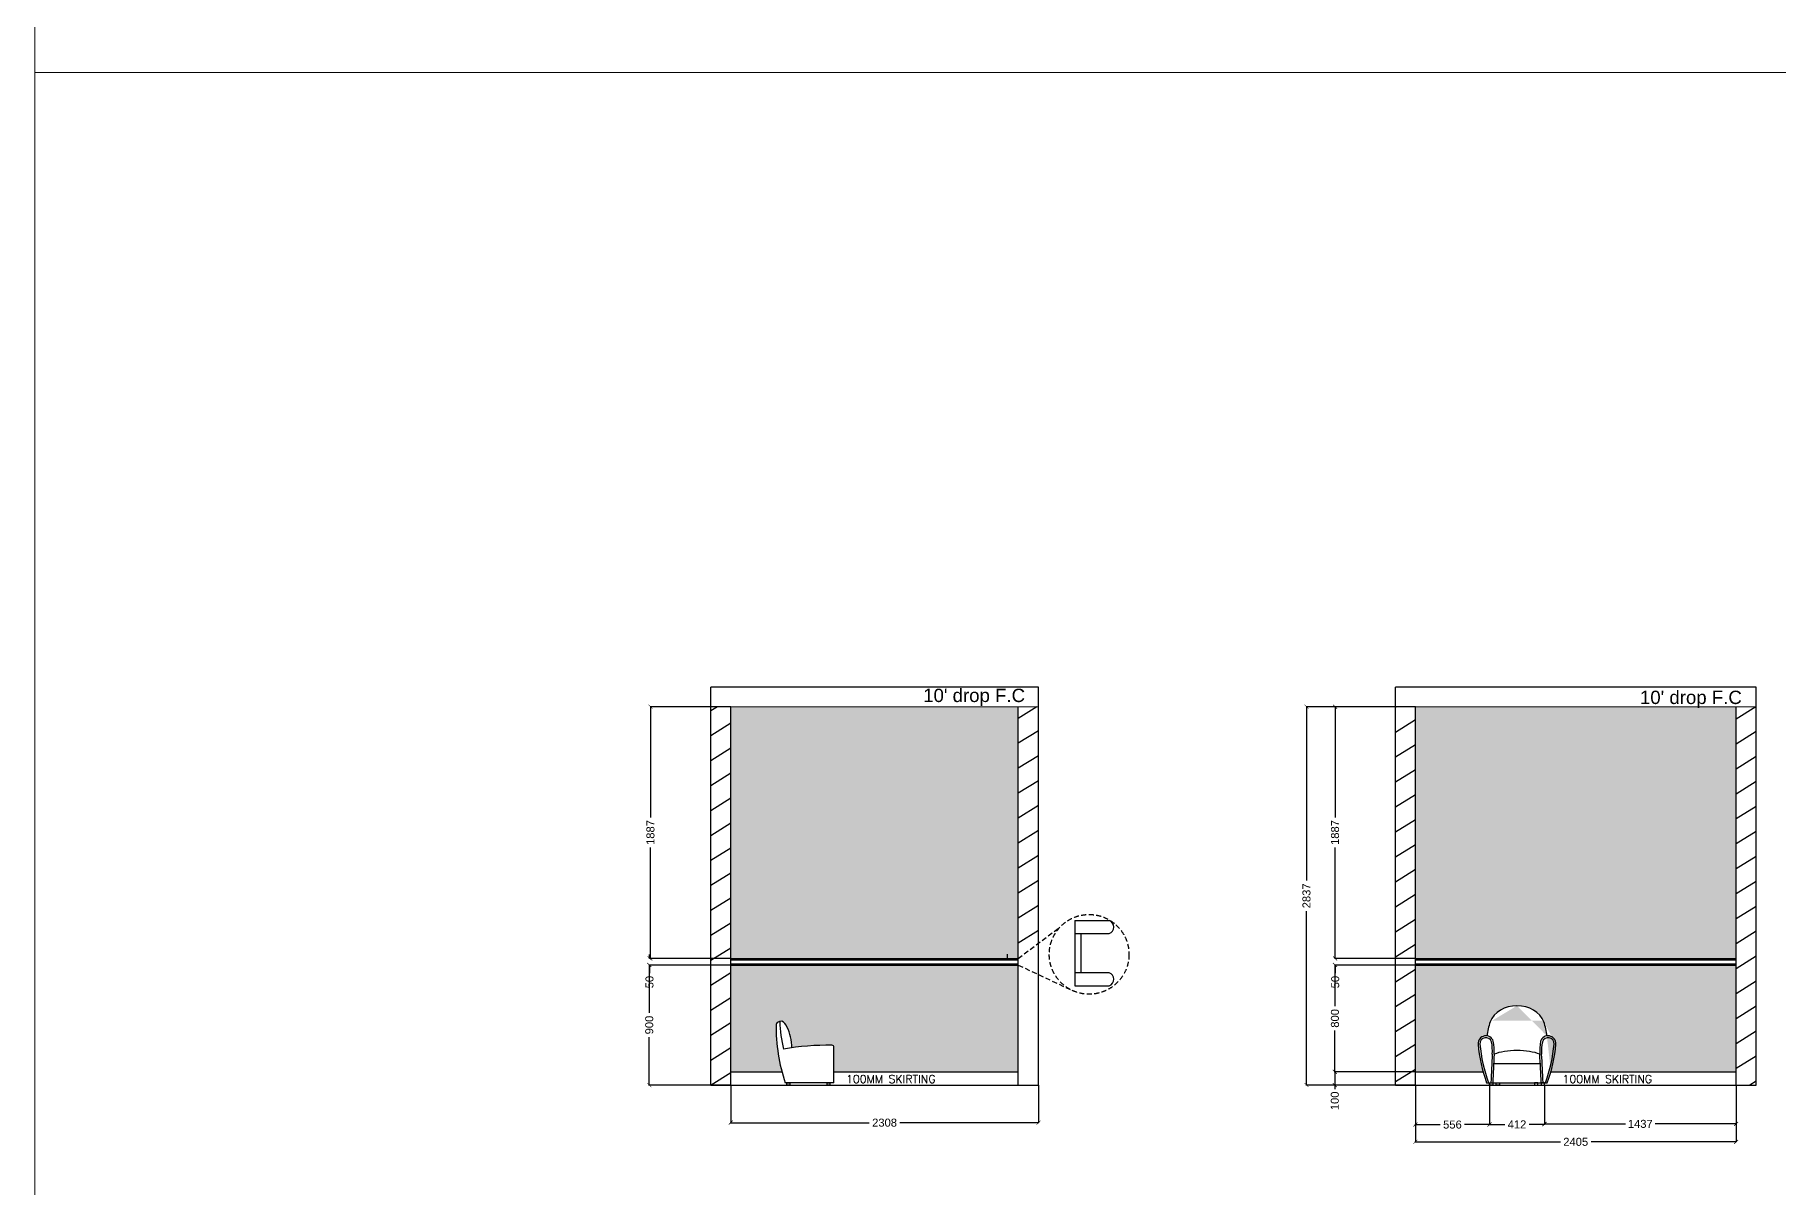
# Model space of a CAD drawing. Header units: millimetres. Extents: x 1464389 to 1998638, y -29162 to 256806.
# Drawn here: x 1520964 to 1534039, y 174826 to 183466 of the extents above; entities that cross this region are included whole.
import ezdxf

# ---------------------------------------------------------------- set-up
doc = ezdxf.new("R2010")
doc.units = ezdxf.units.MM
doc.header["$LTSCALE"] = 15
doc.header["$PDMODE"] = 35
doc.linetypes.add('DASHED2', pattern=[0.375, 0.25, -0.125])
doc.layers.get('0').update_dxf_attribs({"lineweight": 5})
for name, color, linetype, lineweight in [('dimension', 1, 'Continuous', 25), ('false ceiling', 124, 'Continuous', 9), ('Hatch', 252, 'Continuous', 15), ('LS_DR_TEXT', 7, 'Continuous', 13)]:
    doc.layers.add(name, color=color, linetype=linetype, lineweight=lineweight)
for name, color, linetype in [('Layer 1', 7, 'Continuous'), ('TB_246', 7, 'Continuous'), ('Text', 250, 'Continuous')]:
    doc.layers.add(name, color=color, linetype=linetype)
doc.styles.add('ARIAL', font='arial.ttf')
doc.styles.add('ROMANS', font='romans.shx')
doc.dimstyles.new('SC-25', dxfattribs={"dimtxt": 60, "dimasz": 30, "dimexe": 0, "dimexo": 0, "dimgap": 25, "dimtad": 0, "dimdec": 0, "dimzin": 0, "dimdsep": 46, "dimtxsty": 'ARIAL', "dimblk": 'ARCHTICK', "dimcen": 0.09, "dimdle": 3, "dimclrd": 251, "dimclre": 251, "dimclrt": 1, "dimadec": 0, "dimazin": 0, "dimtfac": 1, "dimtdec": 0, "dimtofl": 0, "dimtmove": 0, "dimatfit": 2, "dimfxl": 100, "dimtolj": 1, "dimtzin": 0, "dimarcsym": 0})

# ---------------------------------------------------------------- blocks, each defined once
blk = doc.blocks.new('dfghj')
at = {"layer": 'TB_246', "color": 7, "linetype": 'ByBlock'}
for p, q in [((638812.2905473101, -266027.1398120301), (638812.2905473101, -265760.9397195695)), ((638812.2905473101, -266027.1398120301), (638446.8444826964, -266027.1398120301)), ((638459.1144943475, -266027.1398120301), (638480.3618327361, -266027.1398120301)), ((638459.1144943475, -266042.7822642864), (638459.1144943475, -266027.1398120301)), ((638480.3618327361, -266042.7822642864), (638459.1144943475, -266042.7822642864)), ((638480.3618327361, -266027.1398120301), (638480.3618327361, -266042.7822642864)), ((638761.298862541, -266027.1398120301), (638782.5462009297, -266027.1398120301)), ((638761.298862541, -266042.7822642864), (638761.298862541, -266027.1398120301)), ((638782.5462009297, -266042.7822642864), (638761.298862541, -266042.7822642864)), ((638782.5462009297, -266027.1398120301), (638782.5462009297, -266042.7822642864))]:
    blk.add_line(p, q, dxfattribs=at)
for centre, radius, start, end in [((639738.8659624839, -265599.8596945415), 1360.840844123074, 179.5026635665866, 198.2993950623165), ((638394.078789359, -265588.186435886), 16.00300781374339, 119.9804449597, 179.5026635665866), ((638421.9626424406, -265636.5207756704), 71.80370373299608, 90.53935577592401, 119.9804449597), ((639222.2004240674, -265563.2342576758), 815.1745466660819, 180.2145409259283, 194.9592321030401), ((638387.471589385, -265634.9550541051), 77.95120710654884, 22.17766217561788, 64.29111874136575), ((638125.2008945919, -265769.3962483559), 372.4408849010363, 0.9362815758261179, 26.10254665243868), ((638758.2532781787, -267545.6142175659), 1801.263781130023, 88.78505589722555, 100.3494995992779), ((638796.102572091, -265760.9397195695), 16.18797521909688, 0, 88.78505589722555)]:
    blk.add_arc(centre, radius, start, end, dxfattribs=at)
blk = doc.blocks.new('_ArchTick')
at = {"color": 0, "linetype": 'ByBlock', "const_width": 0.15}
blk.add_lwpolyline([(-0.5, -0.5), (0.5, 0.5)], dxfattribs=at)
blk = doc.blocks.new('*D2239')
at = {"layer": 'Defpoints', "color": 0, "ltscale": 0.25, "transparency": 16777216}
for p in [(1531317.753360282, 178428.4334609316), (1530715.465840019, 176541.4334609316), (1531317.753360282, 176541.4334609316)]:
    blk.add_point(p, dxfattribs=at)
at = {"layer": 'dimension', "color": 251, "lineweight": -2, "ltscale": 0.25, "transparency": 16777216}
for p, q in [((1530715.465840019, 178431.4334609316), (1530715.465840019, 177596.7001730735)), ((1531317.753360282, 178428.4334609316), (1530715.465840019, 178428.4334609316)), ((1530715.465840019, 176538.4334609316), (1530715.465840019, 177373.1667487897)), ((1531317.753360282, 176541.4334609316), (1530715.465840019, 176541.4334609316))]:
    blk.add_line(p, q, dxfattribs=at)
at = {"layer": 'dimension', "color": 251, "lineweight": -2, "ltscale": 0.25, "transparency": 16777216, "xscale": 30, "yscale": 30, "zscale": 30}
for p, rotation in [((1530715.465840019, 178428.4334609316), 90), ((1530715.465840019, 176541.4334609316), 270)]:
    blk.add_blockref('_ArchTick', p, dxfattribs=dict(at, rotation=rotation))
at = {"layer": 'dimension', "color": 1, "ltscale": 0.25, "transparency": 16777216, "insert": (1530715.465840018, 177484.9334609311), "char_height": 60, "attachment_point": 5, "rotation": 90, "style": 'ARIAL'}
blk.add_mtext('\\A1;1887', dxfattribs=at)
blk = doc.blocks.new('*D2240')
at = {"layer": 'Defpoints', "color": 0, "ltscale": 0.25, "transparency": 16777216}
for p in [(1531317.753360282, 176541.4334609316), (1530716.893913514, 176491.4334609316), (1531317.753360282, 176491.4334609316)]:
    blk.add_point(p, dxfattribs=at)
at = {"layer": 'dimension', "color": 251, "lineweight": -2, "ltscale": 0.25, "transparency": 16777216}
for p, q in [((1530716.893913514, 176541.4334609316), (1530716.893913514, 176571.4334609316)), ((1531317.753360282, 176541.4334609316), (1530716.893913514, 176541.4334609316)), ((1531317.753360282, 176491.4334609316), (1530716.893913514, 176491.4334609316)), ((1530716.893913514, 176491.4334609316), (1530716.893913514, 176431.4334609316))]:
    blk.add_line(p, q, dxfattribs=at)
at = {"layer": 'dimension', "color": 251, "lineweight": -2, "ltscale": 0.25, "transparency": 16777216, "xscale": 30, "yscale": 30, "zscale": 30}
for p, rotation in [((1530716.893913514, 176541.4334609316), 270), ((1530716.893913514, 176491.4334609316), 90)]:
    blk.add_blockref('_ArchTick', p, dxfattribs=dict(at, rotation=rotation))
at = {"layer": 'dimension', "color": 1, "ltscale": 0.25, "transparency": 16777216, "insert": (1530716.893913514, 176363.5617010403), "char_height": 60, "attachment_point": 5, "rotation": 90, "style": 'ARIAL'}
blk.add_mtext('\\A1;50', dxfattribs=at)
blk = doc.blocks.new('*D2241')
at = {"layer": 'Defpoints', "color": 0, "ltscale": 0.25, "transparency": 16777216}
for p in [(1531317.753360282, 176491.4334609316), (1530714.812886059, 175691.4334609316), (1531317.753360282, 175691.4334609316)]:
    blk.add_point(p, dxfattribs=at)
at = {"layer": 'dimension', "color": 251, "lineweight": -2, "ltscale": 0.25, "transparency": 16777216}
for p, q in [((1530714.812886059, 176494.4334609316), (1530714.812886059, 176182.6544704814)), ((1531317.753360282, 176491.4334609316), (1530714.812886059, 176491.4334609316)), ((1530714.812886059, 175688.4334609316), (1530714.812886059, 176000.2124513818)), ((1531317.753360282, 175691.4334609316), (1530714.812886059, 175691.4334609316))]:
    blk.add_line(p, q, dxfattribs=at)
at = {"layer": 'dimension', "color": 251, "lineweight": -2, "ltscale": 0.25, "transparency": 16777216, "xscale": 30, "yscale": 30, "zscale": 30}
for p, rotation in [((1530714.812886059, 176491.4334609316), 90), ((1530714.812886059, 175691.4334609316), 270)]:
    blk.add_blockref('_ArchTick', p, dxfattribs=dict(at, rotation=rotation))
at = {"layer": 'dimension', "color": 1, "ltscale": 0.25, "transparency": 16777216, "insert": (1530714.812886058, 176091.4334609311), "char_height": 60, "attachment_point": 5, "rotation": 90, "style": 'ARIAL'}
blk.add_mtext('\\A1;800', dxfattribs=at)
blk = doc.blocks.new('*D2242')
at = {"layer": 'Defpoints', "color": 0, "ltscale": 0.25, "transparency": 16777216}
for p in [(1530713.763947122, 175591.4334609316), (1531317.753360282, 175691.4334609316), (1531317.753360282, 175591.4334609316)]:
    blk.add_point(p, dxfattribs=at)
at = {"layer": 'dimension', "color": 251, "lineweight": -2, "ltscale": 0.25, "transparency": 16777216}
for p, q in [((1530713.763947122, 175694.4334609316), (1530713.763947122, 175591.4334609316)), ((1531317.753360282, 175691.4334609316), (1530713.763947122, 175691.4334609316)), ((1531317.753360282, 175591.4334609316), (1530713.763947122, 175591.4334609316)), ((1530713.763947122, 175591.4334609316), (1530713.763947122, 175561.4334609316))]:
    blk.add_line(p, q, dxfattribs=at)
at = {"layer": 'dimension', "color": 251, "lineweight": -2, "ltscale": 0.25, "transparency": 16777216, "xscale": 30, "yscale": 30, "zscale": 30}
for p, rotation in [((1530713.763947122, 175691.4334609316), 90), ((1530713.763947122, 175591.4334609316), 270)]:
    blk.add_blockref('_ArchTick', p, dxfattribs=dict(at, rotation=rotation))
at = {"layer": 'dimension', "color": 1, "ltscale": 0.25, "transparency": 16777216, "insert": (1530713.763947121, 175473.0773899898), "char_height": 60, "attachment_point": 5, "rotation": 90, "style": 'ARIAL'}
blk.add_mtext('\\A1;100', dxfattribs=at)
blk = doc.blocks.new('*D1618')
at = {"layer": 'Defpoints', "color": 0, "ltscale": 0.25, "transparency": 16777216}
for p in [(1531317.753360282, 178428.4334609316), (1530501.444383085, 175591.4334609316), (1531317.753360282, 175591.4334609316)]:
    blk.add_point(p, dxfattribs=at)
at = {"layer": 'dimension', "color": 251, "lineweight": -2, "ltscale": 0.25, "transparency": 16777216}
for p, q in [((1530501.444383085, 178431.4334609316), (1530501.444383085, 177125.0357801676)), ((1531317.753360282, 178428.4334609316), (1530501.444383085, 178428.4334609316)), ((1530501.444383085, 175588.4334609316), (1530501.444383085, 176894.8311416956)), ((1531317.753360282, 175591.4334609316), (1530501.444383085, 175591.4334609316))]:
    blk.add_line(p, q, dxfattribs=at)
at = {"layer": 'dimension', "color": 251, "lineweight": -2, "ltscale": 0.25, "transparency": 16777216, "xscale": 30, "yscale": 30, "zscale": 30}
for p, rotation in [((1530501.444383085, 178428.4334609316), 90), ((1530501.444383085, 175591.4334609316), 270)]:
    blk.add_blockref('_ArchTick', p, dxfattribs=dict(at, rotation=rotation))
at = {"layer": 'dimension', "color": 1, "ltscale": 0.25, "transparency": 16777216, "insert": (1530501.444383085, 177009.9334609311), "char_height": 60, "attachment_point": 5, "rotation": 90, "style": 'ARIAL'}
blk.add_mtext('\\A1;2837', dxfattribs=at)
blk = doc.blocks.new('*D2243')
at = {"layer": 'Defpoints', "color": 0, "ltscale": 0.25, "transparency": 16777216}
for p in [(1531317.753360282, 175591.4334609316), (1531873.862975857, 175600.3633147908), (1531873.862975857, 175294.8022593402)]:
    blk.add_point(p, dxfattribs=at)
at = {"layer": 'dimension', "color": 251, "lineweight": -2, "ltscale": 0.25, "transparency": 16777216}
for p, q in [((1531317.753360282, 175591.4334609316), (1531317.753360282, 175294.8022593402)), ((1531873.862975857, 175600.3633147908), (1531873.862975857, 175294.8022593402)), ((1531314.753360282, 175294.8022593402), (1531504.546230825, 175294.8022593402)), ((1531876.862975857, 175294.8022593402), (1531687.070105314, 175294.8022593402))]:
    blk.add_line(p, q, dxfattribs=at)
at = {"layer": 'dimension', "color": 251, "lineweight": -2, "ltscale": 0.25, "transparency": 16777216, "xscale": 30, "yscale": 30, "zscale": 30, "rotation": 180}
blk.add_blockref('_ArchTick', (1531317.753360282, 175294.8022593402), dxfattribs=at)
at = {"layer": 'dimension', "color": 251, "lineweight": -2, "ltscale": 0.25, "transparency": 16777216, "xscale": 30, "yscale": 30, "zscale": 30}
blk.add_blockref('_ArchTick', (1531873.862975857, 175294.8022593402), dxfattribs=at)
at = {"layer": 'dimension', "color": 1, "ltscale": 0.25, "transparency": 16777216, "insert": (1531595.808168069, 175294.8022593402), "char_height": 60, "attachment_point": 5, "style": 'ARIAL'}
blk.add_mtext('\\A1;556', dxfattribs=at)
blk = doc.blocks.new('*D2244')
at = {"layer": 'Defpoints', "color": 0, "ltscale": 0.25, "transparency": 16777216}
for p in [(1531873.862975857, 175591.4334609316), (1532286.074915908, 175591.4334609316), (1532286.074915908, 175296.5262118944)]:
    blk.add_point(p, dxfattribs=at)
at = {"layer": 'dimension', "color": 251, "lineweight": -2, "ltscale": 0.25, "transparency": 16777216}
for p, q in [((1531873.862975857, 175591.4334609316), (1531873.862975857, 175296.5262118944)), ((1532286.074915908, 175591.4334609316), (1532286.074915908, 175296.5262118944)), ((1531870.862975857, 175296.5262118944), (1531987.786135514, 175296.5262118944)), ((1532289.074915908, 175296.5262118944), (1532172.151756251, 175296.5262118944))]:
    blk.add_line(p, q, dxfattribs=at)
at = {"layer": 'dimension', "color": 251, "lineweight": -2, "ltscale": 0.25, "transparency": 16777216, "xscale": 30, "yscale": 30, "zscale": 30, "rotation": 180}
blk.add_blockref('_ArchTick', (1531873.862975857, 175296.5262118944), dxfattribs=at)
at = {"layer": 'dimension', "color": 251, "lineweight": -2, "ltscale": 0.25, "transparency": 16777216, "xscale": 30, "yscale": 30, "zscale": 30}
blk.add_blockref('_ArchTick', (1532286.074915908, 175296.5262118944), dxfattribs=at)
at = {"layer": 'dimension', "color": 1, "ltscale": 0.25, "transparency": 16777216, "insert": (1532079.968945882, 175296.5262118944), "char_height": 60, "attachment_point": 5, "style": 'ARIAL'}
blk.add_mtext('\\A1;412', dxfattribs=at)
blk = doc.blocks.new('*D2245')
at = {"layer": 'Defpoints', "color": 0, "ltscale": 0.25, "transparency": 16777216}
for p in [(1532286.074915908, 175591.4334609316), (1533723.183704834, 175591.4334609316), (1533723.183704834, 175300.2089472928)]:
    blk.add_point(p, dxfattribs=at)
at = {"layer": 'dimension', "color": 251, "lineweight": -2, "ltscale": 0.25, "transparency": 16777216}
for p, q in [((1532286.074915908, 175591.4334609316), (1532286.074915908, 175300.2089472928)), ((1533723.183704834, 175591.4334609316), (1533723.183704834, 175300.2089472928)), ((1532283.074915908, 175300.2089472928), (1532892.862598229, 175300.2089472928)), ((1533726.183704834, 175300.2089472928), (1533116.396022513, 175300.2089472928))]:
    blk.add_line(p, q, dxfattribs=at)
at = {"layer": 'dimension', "color": 251, "lineweight": -2, "ltscale": 0.25, "transparency": 16777216, "xscale": 30, "yscale": 30, "zscale": 30, "rotation": 180}
blk.add_blockref('_ArchTick', (1532286.074915908, 175300.2089472928), dxfattribs=at)
at = {"layer": 'dimension', "color": 251, "lineweight": -2, "ltscale": 0.25, "transparency": 16777216, "xscale": 30, "yscale": 30, "zscale": 30}
blk.add_blockref('_ArchTick', (1533723.183704834, 175300.2089472928), dxfattribs=at)
at = {"layer": 'dimension', "color": 1, "ltscale": 0.25, "transparency": 16777216, "insert": (1533004.629310371, 175300.2089472928), "char_height": 60, "attachment_point": 5, "style": 'ARIAL'}
blk.add_mtext('\\A1;1437', dxfattribs=at)
blk = doc.blocks.new('*D2246')
at = {"layer": 'Defpoints', "color": 0, "ltscale": 0.25, "transparency": 16777216}
for p in [(1531317.753360282, 175591.4334609316), (1533723.183704834, 175591.4334609316), (1531317.753360282, 175165.5934133523)]:
    blk.add_point(p, dxfattribs=at)
at = {"layer": 'dimension', "color": 251, "lineweight": -2, "ltscale": 0.25, "transparency": 16777216}
for p, q in [((1531317.753360282, 175591.4334609316), (1531317.753360282, 175165.5934133523)), ((1533723.183704834, 175591.4334609316), (1533723.183704834, 175165.5934133523)), ((1531314.753360282, 175165.5934133523), (1532405.141111003, 175165.5934133523)), ((1533726.183704834, 175165.5934133523), (1532635.795954113, 175165.5934133523))]:
    blk.add_line(p, q, dxfattribs=at)
at = {"layer": 'dimension', "color": 251, "lineweight": -2, "ltscale": 0.25, "transparency": 16777216, "xscale": 30, "yscale": 30, "zscale": 30, "rotation": 180}
blk.add_blockref('_ArchTick', (1531317.753360282, 175165.5934133523), dxfattribs=at)
at = {"layer": 'dimension', "color": 251, "lineweight": -2, "ltscale": 0.25, "transparency": 16777216, "xscale": 30, "yscale": 30, "zscale": 30}
blk.add_blockref('_ArchTick', (1533723.183704834, 175165.5934133523), dxfattribs=at)
at = {"layer": 'dimension', "color": 1, "ltscale": 0.25, "transparency": 16777216, "insert": (1532520.468532558, 175165.5934133523), "char_height": 60, "attachment_point": 5, "style": 'ARIAL'}
blk.add_mtext('\\A1;2405', dxfattribs=at)
blk = doc.blocks.new('*D2255')
at = {"layer": 'Defpoints', "color": 0, "ltscale": 0.25, "transparency": 16777216}
for p in [(1526183.184308851, 178428.4334609316), (1525581.524775892, 176541.4334609316), (1526183.184308851, 176541.4334609316)]:
    blk.add_point(p, dxfattribs=at)
at = {"layer": 'dimension', "color": 251, "lineweight": -2, "ltscale": 0.25, "transparency": 16777216}
for p, q in [((1525581.524775892, 178431.4334609316), (1525581.524775892, 177596.7001730735)), ((1526183.184308851, 178428.4334609316), (1525581.524775892, 178428.4334609316)), ((1525581.524775892, 176538.4334609316), (1525581.524775892, 177373.1667487897)), ((1526183.184308851, 176541.4334609316), (1525581.524775892, 176541.4334609316))]:
    blk.add_line(p, q, dxfattribs=at)
at = {"layer": 'dimension', "color": 251, "lineweight": -2, "ltscale": 0.25, "transparency": 16777216, "xscale": 30, "yscale": 30, "zscale": 30}
for p, rotation in [((1525581.524775892, 178428.4334609316), 90), ((1525581.524775892, 176541.4334609316), 270)]:
    blk.add_blockref('_ArchTick', p, dxfattribs=dict(at, rotation=rotation))
at = {"layer": 'dimension', "color": 1, "ltscale": 0.25, "transparency": 16777216, "insert": (1525581.524775892, 177484.9334609311), "char_height": 60, "attachment_point": 5, "rotation": 90, "style": 'ARIAL'}
blk.add_mtext('\\A1;1887', dxfattribs=at)
blk = doc.blocks.new('*D2256')
at = {"layer": 'Defpoints', "color": 0, "ltscale": 0.25, "transparency": 16777216}
for p in [(1526183.184308851, 176541.4334609316), (1525574.081100776, 176491.4334609316), (1526183.184308851, 176491.4334609316)]:
    blk.add_point(p, dxfattribs=at)
at = {"layer": 'dimension', "color": 251, "lineweight": -2, "ltscale": 0.25, "transparency": 16777216}
for p, q in [((1525574.081100776, 176541.4334609316), (1525574.081100776, 176571.4334609316)), ((1526183.184308851, 176541.4334609316), (1525574.081100776, 176541.4334609316)), ((1526183.184308851, 176491.4334609316), (1525574.081100776, 176491.4334609316)), ((1525574.081100776, 176491.4334609316), (1525574.081100776, 176431.4334609316))]:
    blk.add_line(p, q, dxfattribs=at)
at = {"layer": 'dimension', "color": 251, "lineweight": -2, "ltscale": 0.25, "transparency": 16777216, "xscale": 30, "yscale": 30, "zscale": 30}
for p, rotation in [((1525574.081100776, 176541.4334609316), 270), ((1525574.081100776, 176491.4334609316), 90)]:
    blk.add_blockref('_ArchTick', p, dxfattribs=dict(at, rotation=rotation))
at = {"layer": 'dimension', "color": 1, "ltscale": 0.25, "transparency": 16777216, "insert": (1525574.081100776, 176363.5617010403), "char_height": 60, "attachment_point": 5, "rotation": 90, "style": 'ARIAL'}
blk.add_mtext('\\A1;50', dxfattribs=at)
blk = doc.blocks.new('*D2257')
at = {"layer": 'Defpoints', "color": 0, "ltscale": 0.25, "transparency": 16777216}
for p in [(1526183.184308851, 176491.4334609316), (1525572.47609782, 175591.4334609317), (1526183.184308851, 175591.4334609317)]:
    blk.add_point(p, dxfattribs=at)
at = {"layer": 'dimension', "color": 251, "lineweight": -2, "ltscale": 0.25, "transparency": 16777216}
for p, q in [((1525572.47609782, 176494.4334609316), (1525572.47609782, 176132.613542787)), ((1526183.184308851, 176491.4334609316), (1525572.47609782, 176491.4334609316)), ((1525572.47609782, 175588.4334609317), (1525572.47609782, 175950.2533790763)), ((1526183.184308851, 175591.4334609317), (1525572.47609782, 175591.4334609317))]:
    blk.add_line(p, q, dxfattribs=at)
at = {"layer": 'dimension', "color": 251, "lineweight": -2, "ltscale": 0.25, "transparency": 16777216, "xscale": 30, "yscale": 30, "zscale": 30}
for p, rotation in [((1525572.47609782, 176491.4334609316), 90), ((1525572.47609782, 175591.4334609317), 270)]:
    blk.add_blockref('_ArchTick', p, dxfattribs=dict(at, rotation=rotation))
at = {"layer": 'dimension', "color": 1, "ltscale": 0.25, "transparency": 16777216, "insert": (1525572.47609782, 176041.4334609312), "char_height": 60, "attachment_point": 5, "rotation": 90, "style": 'ARIAL'}
blk.add_mtext('\\A1;900', dxfattribs=at)
blk = doc.blocks.new('*D2258')
at = {"layer": 'Defpoints', "color": 0, "ltscale": 0.25, "transparency": 16777216}
for p in [(1526183.184308851, 175591.4334609316), (1528490.819217945, 175591.4334609316), (1528490.819217945, 175309.2499135949)]:
    blk.add_point(p, dxfattribs=at)
at = {"layer": 'dimension', "color": 251, "lineweight": -2, "ltscale": 0.25, "transparency": 16777216}
for p, q in [((1526183.184308851, 175591.4334609316), (1526183.184308851, 175309.2499135949)), ((1528490.819217945, 175591.4334609316), (1528490.819217945, 175309.2499135949)), ((1526180.184308851, 175309.2499135949), (1527221.83805262, 175309.2499135949)), ((1528493.819217945, 175309.2499135949), (1527452.165474176, 175309.2499135949))]:
    blk.add_line(p, q, dxfattribs=at)
at = {"layer": 'dimension', "color": 251, "lineweight": -2, "ltscale": 0.25, "transparency": 16777216, "xscale": 30, "yscale": 30, "zscale": 30, "rotation": 180}
blk.add_blockref('_ArchTick', (1526183.184308851, 175309.2499135949), dxfattribs=at)
at = {"layer": 'dimension', "color": 251, "lineweight": -2, "ltscale": 0.25, "transparency": 16777216, "xscale": 30, "yscale": 30, "zscale": 30}
blk.add_blockref('_ArchTick', (1528490.819217945, 175309.2499135949), dxfattribs=at)
at = {"layer": 'dimension', "color": 1, "ltscale": 0.25, "transparency": 16777216, "insert": (1527337.001763398, 175309.2499135949), "char_height": 60, "attachment_point": 5, "style": 'ARIAL'}
blk.add_mtext('\\A1;2308', dxfattribs=at)

msp = doc.modelspace()

# ---------------------------------------------------------------- hatches: boundary and pattern name
at = {"layer": 'Hatch', "ltscale": 0.25, "true_color": 0xa953a0}
h = msp.add_hatch(dxfattribs=at)
h.set_pattern_fill('HOUND', color=215, scale=25)
h.set_pattern_definition([(0, (353121.7077390358, 302741.0878533545), (158.75, 39.6875), [635, -317.5]), (90, (353121.7077390358, 302741.0878533545), (-39.68750000000001, -158.75), [635, -317.5])])
h.paths.add_polyline_path([(1528340.112516234, 178428.4334609316), (1526183.184308851, 178428.4334609316), (1526183.184308851, 176541.4334609316), (1528339.452029514, 176541.4334609316), (1528339.452029514, 176890.6996256889)])
h.paths.add_polyline_path([(1533723.183704834, 178428.4334609315), (1531317.753360282, 178428.4334609316), (1531317.753360282, 176541.4334609316), (1533723.183704834, 176541.4334609316)])
h.paths.add_polyline_path([(1540401.772507052, 178118.4334609316), (1537846.3421625, 178118.4334609316), (1537846.3421625, 177801.4334609314), (1538750.3421625, 177801.4334609314), (1538750.3421625, 176541.4334609316), (1540245.702029514, 176541.4334609316), (1540245.702029514, 176795.1554506824), (1540401.772507052, 176892.6791088336)])
h.paths.add_polyline_path([(1532982.495456598, 178392.0506263108), (1533796.820149641, 178392.0506263108), (1533796.820149641, 178598.1215676478), (1532982.495456598, 178598.1215676478)], flags=9)
at = {"layer": 'Layer 1', "ltscale": 0.25, "true_color": 0xccb97e}
h = msp.add_hatch(color=43, dxfattribs=at)
h.dxf.hatch_style = 1
edge = h.paths.add_edge_path()
edge.add_line((1533723.183704834, 176491.4334609316), (1531317.753360282, 176491.4334609316))
edge.add_line((1531317.753360282, 176491.4334609316), (1531317.753360282, 175691.4334609316))
edge.add_line((1531317.753360282, 175691.4334609316), (1531825.714176969, 175691.4334609316))
edge.add_arc((1532873.402755723, 175987.3953008312), 1088.689473049689, 184.7704048404415, 195.7744701962448, ccw=False)
edge.add_arc((1531846.647781535, 175902.32318138), 58.41956094528523, 80.98244011229298, 185.3693802370502, ccw=False)
edge.add_arc((1532313.154052334, 175915.7155170054), 459.4907474622568, 161.0667161049465, 174.4668093786483, ccw=False)
edge.add_ellipse((1532079.372319384, 176005.7316308221), major_axis=(-212.3464598754281, 1.957110229151792), ratio=0.8493214891272092, start_angle=-89.71248484482169, end_angle=-18.4971258638393, ccw=False)
edge.add_ellipse((1532080.56557238, 176005.7316308221), major_axis=(212.3464598754281, 1.957110229151839), ratio=0.849321489127209, start_angle=18.4971258638393, end_angle=89.71248484482169, ccw=False)
edge.add_arc((1531846.783839431, 175915.7155170054), 459.4907474622569, 5.533190621351707, 18.933283895053478, ccw=False)
edge.add_arc((1532313.290110229, 175902.32318138), 58.41956094528525, -5.369380214634475, 99.01755988770702, ccw=False)
edge.add_arc((1531286.535136041, 175987.3953008312), 1088.689473049688, 344.2255298037552, 355.22959516076025, ccw=False)
edge.add_line((1532334.223714796, 175691.4334609316), (1533723.183704834, 175691.4334609315))
edge.add_line((1533723.183704834, 175691.4334609315), (1533723.183704834, 176491.4334609316))
h.paths.add_polyline_path([(1540251.772507052, 176491.4334609316), (1538750.3421625, 176491.4334609316), (1538750.3421625, 175691.4334609316), (1540251.772507052, 175691.4334609316)])
h.paths.add_polyline_path([(1528340.112516234, 176491.4334609316), (1526183.184308851, 176491.4334609316), (1526183.184308851, 175691.4334609316), (1526567.111323907, 175691.4334609316, -0.06595023607708214), (1526523.246919945, 176046.168196228, -0.2657160462482676), (1526531.252551525, 176059.8910307404, -0.1291723118486769), (1526566.457261336, 176069.4954718748, -0.1858511447797513), (1526604.826331994, 176028.6856764224, -0.1102520397785253), (1526642.762588809, 175870.9053355796, -0.04163023663134186), (1526941.616344265, 175889.4603416033, -0.4080163775106915), (1526957.461082839, 175873.2760056485), (1526957.461082839, 175691.4334609316), (1528340.112516234, 175691.4334609316)])
edge = h.paths.add_edge_path()
edge.add_line((1545808.870212266, 176065.6680855537), (1545809.94998841, 176068.1033111937))
edge.add_line((1545809.94998841, 176068.1033111937), (1545808.573221554, 176064.8050817528))
edge.add_arc((1546243.20415545, 175915.7155170021), 459.4907474763697, 160.9529106785556, 161.0667161050938, ccw=False)
h.paths.add_polyline_path([(1546140.393662438, 176148.8236842591), (1546142.038262137, 176147.7708897374), (1546143.633294179, 176146.6645233303)])
h.paths.add_polyline_path([(1545894.794220781, 176157.88228687), (1545896.55173141, 176158.7943861881), (1545893.079943578, 176156.9128020199)])
h.paths.add_polyline_path([(1545901.823600478, 176161.5303401552), (1545903.621693357, 176162.3836780539), (1545900.066089832, 176160.6182408293)])
h.paths.add_polyline_path([(1546146.822756666, 176144.4522078035), (1546148.417788702, 176143.3458414011), (1546149.960846954, 176142.1875720811)])
h.paths.add_polyline_path([(1546133.768797126, 176152.9793052599), (1546135.460483601, 176151.9816707645), (1546137.105083311, 176150.9288762354)])
h.paths.add_polyline_path([(1545887.937758587, 176154.0047131529), (1545889.652035763, 176154.9741979876), (1545886.269300843, 176152.9793052599)])
h.paths.add_polyline_path([(1545909.015293819, 176164.9433699018), (1545910.851256511, 176165.7366591108), (1545907.217200947, 176164.0900320053)])
h.paths.add_polyline_path([(1546153.046381472, 176139.8714702987), (1546154.589439727, 176138.7132009769), (1546156.078196474, 176137.504776003)])
h.paths.add_polyline_path([(1546126.958154391, 176156.9128020199), (1546128.694375726, 176155.9718324853), (1546130.386062206, 176154.9741979876)])
h.paths.add_polyline_path([(1545881.264556907, 176149.9034683412), (1545882.933014658, 176150.9288762354), (1545879.644435531, 176148.8236842591)])
h.paths.add_polyline_path([(1545916.35845211, 176168.1162275336), (1545918.229515021, 176168.8482713613), (1545914.522489419, 176167.3229383244)])
h.paths.add_polyline_path([(1546159.055148471, 176135.0883818223), (1546160.543905221, 176133.8799568448), (1546161.976114671, 176132.6231991297)])
h.paths.add_polyline_path([(1546119.972008138, 176160.6182408293), (1546121.750145227, 176159.7353557199), (1546123.486366559, 176158.7943861881)])
h.paths.add_polyline_path([(1545874.7846824, 176145.5847392396), (1545876.40480379, 176146.6645233303), (1545873.215341303, 176144.4522078035)])
h.paths.add_polyline_path([(1545923.841998082, 176171.0441267519), (1545925.745338728, 176171.7138209145), (1545921.970935165, 176170.3120829229)])
h.paths.add_polyline_path([(1546164.839993392, 176130.1101576996), (1546166.272202837, 176128.8533999886), (1546167.64570449, 176127.5502053571)])
h.paths.add_polyline_path([(1546112.820897022, 176164.0900320053), (1546114.638267521, 176163.2665631644), (1546116.416404612, 176162.3836780539)])
h.paths.add_polyline_path([(1545868.507909923, 176141.055040646), (1545870.077251016, 176142.1875720811), (1545866.991716497, 176139.8714702987)])
h.paths.add_polyline_path([(1545931.454642785, 176173.7226508128), (1545933.387389955, 176174.3289850671), (1545929.551302147, 176173.0529566531)])
h.paths.add_polyline_path([(1546170.392189753, 176124.9443076199), (1546171.765691402, 176123.6411129905), (1546173.078413311, 176122.293447335)])
h.paths.add_polyline_path([(1546105.51560855, 176167.3229383244), (1546107.369470949, 176166.5601279564), (1546109.186841458, 176165.7366591108)])
h.paths.add_polyline_path([(1545862.443708064, 176136.3212056518), (1545863.959901496, 176137.504776003), (1545860.982949498, 176135.0883818223)])
h.paths.add_polyline_path([(1545939.184902489, 176176.1477591399), (1545941.144140608, 176176.689818824), (1545937.252155323, 176175.5414248863)])
h.paths.add_polyline_path([(1546175.703362022, 176119.5986243073), (1546177.016083922, 176118.2509586572), (1546178.266045853, 176116.860854923)])
h.paths.add_polyline_path([(1546098.067162804, 176170.3120829229), (1546099.954720541, 176169.6110817321), (1546101.808582948, 176168.8482713613)])
h.paths.add_polyline_path([(1545856.601224732, 176131.3903752989), (1545858.061983299, 176132.6231991297), (1545855.198104577, 176130.1101576996)])
h.paths.add_polyline_path([(1545947.021116021, 176178.3157934343), (1545949.003889571, 176178.7927608494), (1545945.061877899, 176177.7737337491)])
h.paths.add_polyline_path([(1546180.765498256, 176114.081171766), (1546182.015460165, 176112.6910680546), (1546183.200776531, 176111.2606232283)])
h.paths.add_polyline_path([(1546090.486795823, 176173.0529566531), (1546092.405201497, 176172.4148221077), (1546094.292759241, 176171.7138209145)])
h.paths.add_polyline_path([(1545850.989273317, 176126.2699877504), (1545852.39239348, 176127.5502053571), (1545849.645908216, 176124.9443076199)])
h.paths.add_polyline_path([(1545954.951462397, 176180.223483202), (1545956.954780352, 176180.6346388393), (1545952.968688847, 176179.7465157864)])
h.paths.add_polyline_path([(1546185.570962184, 176108.4002731151), (1546186.75627854, 176106.9698283011), (1546187.875161268, 176105.501200243)])
h.paths.add_polyline_path([(1546082.785942646, 176175.5414248863), (1546084.732302334, 176174.9671196146), (1546086.650708015, 176174.3289850671)])
h.paths.add_polyline_path([(1545845.616319537, 176120.9677671827), (1545846.959684658, 176122.293447335), (1545844.334735947, 176119.5986243073)])
h.paths.add_polyline_path([(1545962.963978637, 176181.867950679), (1545964.984818971, 176182.2126743067), (1545960.960660683, 176181.4567950416)])
h.paths.add_polyline_path([(1546190.112504726, 176102.5644980337), (1546191.23138746, 176101.0958699704), (1546192.282148717, 176099.5912741009)])
h.paths.add_polyline_path([(1546074.976220071, 176177.7737337491), (1546076.947597672, 176177.2641240956), (1546078.893957361, 176176.689818824)])
h.paths.add_polyline_path([(1545840.49046852, 176115.4917120361), (1545841.772052116, 176116.860854923), (1545839.272599713, 176114.081171766)])
h.paths.add_polyline_path([(1545971.04657779, 176183.2467151725), (1545973.081892055, 176183.5244867729), (1545969.025737456, 176182.9019915453)])
h.paths.add_polyline_path([(1546194.383274932, 176096.582649833), (1546195.4340362, 176095.0780539468), (1546196.415090904, 176093.5397599704)])
h.paths.add_polyline_path([(1546067.069409123, 176179.7465157864), (1546069.062830797, 176179.3023705023), (1546071.034208398, 176178.7927608494)])
h.paths.add_polyline_path([(1545835.619452634, 176109.85008296), (1545836.837321438, 176111.2606232283), (1545834.467135785, 176108.4002731151)])
h.paths.add_polyline_path([(1545979.187067198, 176184.3576968073), (1545981.233785106, 176184.5680973589), (1545977.151752938, 176184.0799252076)])
h.paths.add_polyline_path([(1546198.37683031, 176090.4637521767), (1546199.357885019, 176088.9254581916), (1546200.267753256, 176087.3557866069)])
h.paths.add_polyline_path([(1546059.077437287, 176181.4567950416), (1546061.089895941, 176181.0787841236), (1546063.083317617, 176180.6346388393)])
h.paths.add_polyline_path([(1545831.010619842, 176104.0513903867), (1545832.162936701, 176105.501200243), (1545829.925593243, 176102.5644980337)])
h.paths.add_polyline_path([(1545987.373166875, 176185.1992196582), (1545989.428200932, 176185.3419317702), (1545985.32644897, 176184.9888191066)])
h.paths.add_polyline_path([(1546202.087146554, 176084.2170354687), (1546202.997014788, 176082.6473638907), (1546203.834324, 176081.0486825813)])
h.paths.add_polyline_path([(1546051.012360513, 176182.9019915453), (1546053.04082034, 176182.5906852253), (1546055.053278998, 176182.2126743067)])
h.paths.add_polyline_path([(1545826.670922647, 176098.1043817381), (1545827.755949253, 176099.5912741009), (1545825.654823038, 176096.582649833)])
h.paths.add_polyline_path([(1545995.592528021, 176185.7700142812), (1545997.652778193, 176185.8448226716), (1545993.537493963, 176185.6273021689)])
h.paths.add_polyline_path([(1546205.508626623, 176077.8519229287), (1546206.345935842, 176076.2532416095), (1546207.109422938, 176074.6279622084)])
h.paths.add_polyline_path([(1546042.886345031, 176184.0799252076), (1546044.927746086, 176183.8357930932), (1546046.956205914, 176183.5244867729)])
h.paths.add_polyline_path([(1545822.606907462, 176092.018028073), (1545823.623007065, 176093.5397599704), (1545821.661267659, 176090.4637521767)])
h.paths.add_polyline_path([(1546003.832751665, 176186.0692196285), (1546005.895110053, 176186.0760114484), (1546001.772501492, 176185.9944112379)])
h.paths.add_polyline_path([(1546208.636109187, 176071.3780163776), (1546209.399596292, 176069.7527369598), (1546210.088109559, 176068.1033111937)])
h.paths.add_polyline_path([(1546034.711648999, 176184.9888191066), (1546036.762911809, 176184.8122294734), (1546038.804312863, 176184.5680973589)])
h.paths.add_polyline_path([(1545818.824704919, 176085.801510726), (1545819.770344714, 176087.3557866069), (1545817.950951415, 176084.2170354687)])
h.paths.add_polyline_path([(1546012.966453164, 176186.0992990058), (1546014.142987916, 176186.0760114484), (1546010.019048985, 176186.0895925268)])
h.paths.add_polyline_path([(1545815.330020471, 176079.4642073341), (1545816.203773969, 176081.0486825813), (1545814.529471347, 176077.8519229287)])
h.paths.add_polyline_path([(1546026.500604006, 176185.6273021689), (1546028.558634227, 176185.5185214036), (1546030.609897038, 176185.3419317702)])
h.paths.add_polyline_path([(1545812.128125904, 176073.0156777997), (1545812.928675031, 176074.6279622084), (1545811.401988782, 176071.3780163776)])
h.paths.add_polyline_path([(1546018.265596477, 176185.9944112379), (1546020.327289555, 176185.9536034371), (1546022.385319776, 176185.8448226716)])

# ---------------------------------------------------------------- linework, layer by layer
at = {"ltscale": 0.25}
msp.add_line((1520964.499396388, 183182.8113154508), (1566247.018197303, 183182.8113154508), dxfattribs=at)
msp.add_lwpolyline([(1520964.499396388, 232978.4460797628), (1662718.573200785, 232978.4460797628), (1662718.573200785, -21144.53383157775), (1520964.499396388, -21144.53383157775)], close=True)
at = {"layer": 'false ceiling', "ltscale": 0.25}
for p, q in [((1526033.184308851, 178428.4334609316), (1528490.819217945, 178428.4334609316)), ((1531167.753360282, 178428.4334609316), (1533873.183704834, 178428.4334609315))]:
    msp.add_line(p, q, dxfattribs=at)
at = {"layer": 'Layer 1', "ltscale": 0.25}
for p, q in [((1526033.184308851, 175591.4334609316), (1526033.184308851, 178575.2688149155)), ((1528490.819217945, 175591.4334609316), (1528490.819217945, 178575.2688149155)), ((1531167.753360282, 175591.4334609316), (1531167.753360282, 178575.2688149155)), ((1531167.753360282, 175591.4334609316), (1531167.753360282, 178575.2688149155)), ((1533873.183704834, 178575.2688149155), (1531167.753360282, 178575.2688149155)), ((1533873.183704834, 175591.4334609316), (1533873.183704834, 178575.2688149155)), ((1526183.184308851, 175591.4334609316), (1526183.184308851, 178428.4334609316)), ((1528340.112516234, 175591.4334609316), (1528340.112516234, 178428.4334609316)), ((1531317.753360282, 175591.4334609316), (1531317.753360282, 178428.4334609316)), ((1533723.183704834, 175591.4334609316), (1533723.183704834, 178428.4334609315)), ((1526183.184308851, 176541.4334609316), (1528340.112516234, 176541.4334609316)), ((1526183.184308851, 176531.4334609316), (1528340.112516234, 176531.4334609316)), ((1526183.184308851, 176501.4334609316), (1528340.112516234, 176501.4334609316)), ((1531317.753360282, 176541.4334609316), (1533723.183704834, 176541.4334609316)), ((1531317.753360282, 176531.4334609316), (1533723.183704834, 176531.4334609316)), ((1531317.753360282, 176501.4334609316), (1533723.183704834, 176501.4334609316)), ((1526183.184308851, 176491.4334609316), (1528340.112516234, 176491.4334609316)), ((1531317.753360282, 176491.4334609316), (1533723.183704834, 176491.4334609316)), ((1526033.184308851, 175591.4334609316), (1526183.184308851, 175591.4334609316)), ((1526183.184308851, 175691.4334609316), (1526567.111323907, 175691.4334609316)), ((1526957.461082839, 175691.4334609316), (1528340.112516234, 175691.4334609316)), ((1528340.112516234, 175591.4334609316), (1528490.819217945, 175591.4334609316)), ((1531167.753360282, 175591.4334609316), (1533873.183704834, 175591.4334609316)), ((1531317.753360282, 175691.4334609316), (1531825.714176969, 175691.4334609316)), ((1532334.223714796, 175691.4334609316), (1533723.183704834, 175691.4334609315))]:
    msp.add_line(p, q, dxfattribs=at)
at = {"layer": 'Layer 1', "color": 8, "linetype": 'Continuous', "ltscale": 0.25}
for p, q in [((1526083.352782269, 178428.4334609316), (1526033.184308851, 178397.0847194605)), ((1528479.944274065, 178428.4334609315), (1528340.112516234, 178341.0568810397)), ((1531176.109702335, 178428.4334609316), (1531167.753360282, 178423.2118388885)), ((1533872.275130605, 178428.4334609315), (1533723.183704834, 178335.2707983345)), ((1526183.184308851, 178303.6205507132), (1526033.184308851, 178209.8901479268)), ((1528490.819217945, 178248.0343085325), (1528340.112516234, 178153.862309506)), ((1531317.753360282, 178329.7476701411), (1531167.753360282, 178236.0172673547)), ((1533873.183704834, 178241.8066295872), (1533723.183704834, 178148.0762268008)), ((1526183.184308851, 178116.4259791794), (1526033.184308851, 178022.6955763931)), ((1531317.753360282, 178142.5530986074), (1531167.753360282, 178048.822695821)), ((1528490.819217945, 178060.8397369988), (1528340.112516234, 177966.6677379723)), ((1531317.753360282, 177955.3585270736), (1531167.753360282, 177861.6281242873)), ((1533873.183704834, 178054.6120580535), (1533723.183704834, 177960.8816552671)), ((1526183.184308851, 177929.2314076457), (1526033.184308851, 177835.5010048594)), ((1528490.819217945, 177873.6451654651), (1528340.112516234, 177779.4731664385)), ((1533873.183704834, 177867.4174865197), (1533723.183704834, 177773.6870837333)), ((1526183.184308851, 177742.036836112), (1526033.184308851, 177648.3064333256)), ((1528490.819217945, 177686.4505939313), (1528340.112516234, 177592.2785949048)), ((1531317.753360282, 177768.1639555399), (1531167.753360282, 177674.4335527535)), ((1533873.183704834, 177680.222914986), (1533723.183704834, 177586.4925121996)), ((1526183.184308851, 177554.8422645783), (1526033.184308851, 177461.1118617919)), ((1531317.753360282, 177580.9693840062), (1531167.753360282, 177487.2389812198)), ((1528490.819217945, 177499.2560223976), (1528340.112516234, 177405.0840233711)), ((1533873.183704834, 177493.0283434522), (1533723.183704834, 177399.2979406658)), ((1526183.184308851, 177367.6476930446), (1526033.184308851, 177273.9172902582)), ((1528490.819217945, 177312.0614508639), (1528340.112516234, 177217.8894518374)), ((1531317.753360282, 177393.7748124725), (1531167.753360282, 177300.0444096861)), ((1533873.183704834, 177305.8337719185), (1533723.183704834, 177212.1033691321)), ((1526183.184308851, 177180.4531215108), (1526033.184308851, 177086.7227187244)), ((1531317.753360282, 177206.5802409387), (1531167.753360282, 177112.8498381524)), ((1528490.819217945, 177124.8668793302), (1528340.112516234, 177030.6948803036)), ((1533873.183704834, 177118.6392003848), (1533723.183704834, 177024.9087975984)), ((1526183.184308851, 176993.2585499771), (1526033.184308851, 176899.5281471907)), ((1528490.819217945, 176937.6723077964), (1528340.112516234, 176843.5003087699)), ((1531317.753360282, 177019.385669405), (1531167.753360282, 176925.6552666186)), ((1533873.183704834, 176931.4446288511), (1533723.183704834, 176837.7142260647)), ((1526183.184308851, 176806.0639784433), (1526033.184308851, 176712.3335756569)), ((1531317.753360282, 176832.1910978713), (1531167.753360282, 176738.4606950849)), ((1528490.819217945, 176750.4777362627), (1528340.112516234, 176656.3057372362)), ((1531317.753360282, 176644.9965263375), (1531167.753360282, 176551.2661235512)), ((1533873.183704834, 176744.2500573173), (1533723.183704834, 176650.5196545309)), ((1526183.184308851, 176618.8694069096), (1526033.184308851, 176525.1390041232)), ((1533873.183704834, 176557.0554857836), (1533723.183704834, 176463.3250829972)), ((1526183.184308851, 176431.6748353759), (1526033.184308851, 176337.9444325895)), ((1531317.753360282, 176457.8019548038), (1531167.753360282, 176364.0715520174)), ((1533873.183704834, 176369.8609142499), (1533723.183704834, 176276.1305114634)), ((1526183.184308851, 176244.4802638421), (1526033.184308851, 176150.7498610558)), ((1531317.753360282, 176270.60738327), (1531167.753360282, 176176.8769804836)), ((1533873.183704834, 176182.6663427161), (1533723.183704834, 176088.9359399297)), ((1526183.184308851, 176057.2856923084), (1526033.184308851, 175963.555289522)), ((1531317.753360282, 176083.4128117363), (1531167.753360282, 175989.6824089499)), ((1533873.183704834, 175995.4717711824), (1533723.183704834, 175901.741368396)), ((1526183.184308851, 175870.0911207747), (1526033.184308851, 175776.3607179883)), ((1531317.753360282, 175896.2182402026), (1531167.753360282, 175802.4878374162)), ((1533873.183704834, 175808.2771996486), (1533723.183704834, 175714.5467968622)), ((1526183.184308851, 175682.8965492409), (1526036.812770497, 175591.4334609316)), ((1531317.753360282, 175709.0236686689), (1531167.753360282, 175615.2932658825)), ((1533873.183704834, 175621.0826281149), (1533825.735118833, 175591.4334609315))]:
    msp.add_line(p, q, dxfattribs=at)
at = {"layer": 'Layer 1', "color": 215, "linetype": 'Continuous', "ltscale": 0.25, "true_color": 0xa953a0}
for p, q in [((1528339.452029514, 176541.4334609316), (1528339.452029514, 176890.6996256889)), ((1528260.077029514, 176541.4334609316), (1528260.077029514, 176573.1996256889))]:
    msp.add_line(p, q, dxfattribs=at)
at = {"layer": 'Layer 1', "ltscale": 0.25}
for points in [[(1528490.819217945, 178575.2688149155), (1526033.184308851, 178575.2688149155)], [(1526033.184308851, 175591.4334609316), (1528490.819217945, 175591.4334609316)]]:
    msp.add_lwpolyline(points, dxfattribs=at)
at = {"layer": 'Layer 1', "color": 1, "linetype": 'DASHED2', "ltscale": 10}
for points in [[(1528339.452029514, 176541.4334609316), (1528654.141852725, 176777.0446280607)], [(1528340.112516234, 176491.4334609316), (1528743.553249116, 176300.9975046211)]]:
    msp.add_lwpolyline(points, dxfattribs=at)
at = {"layer": 'Layer 1', "color": 18, "ltscale": 0.25, "true_color": 0x000000}
for points in [[(1528763.171368658, 176825.2036314376), (1528763.171368658, 176727.4381767274), (1529021.462985908, 176727.4381767274)], [(1528763.171368658, 176825.2036314376), (1529021.462985908, 176825.2036314376)], [(1528763.171368658, 176727.4381767274), (1528763.171368658, 176434.1418125955)], [(1528763.171368658, 176727.4381767274), (1528809.569999252, 176727.4381767274), (1528809.569999252, 176434.1418125955)], [(1528763.171368658, 176434.1418125955), (1528763.171368658, 176336.3763578848)], [(1529021.462985908, 176434.1418125955), (1528763.171368658, 176434.1418125955)], [(1528763.171368658, 176336.3763578848), (1529021.462985908, 176336.3763578848)]]:
    msp.add_lwpolyline(points, dxfattribs=at)
at = {"layer": 'Layer 1', "color": 1, "linetype": 'DASHED2', "ltscale": 10}
msp.add_circle((1528871.186425175, 176571.389835398), 299.0020738616586, dxfattribs=at)
at = {"layer": 'Layer 1', "color": 18, "ltscale": 0.25, "true_color": 0x000000}
for centre in [(1529004.833973658, 176776.3209040826), (1529004.833973658, 176385.2590852402)]:
    msp.add_arc(centre, 51.63375913176708, 288.787367689596, 71.21263231040408, dxfattribs=at)
at = {"layer": 'TB_246', "color": 7, "linetype": 'ByBlock'}
for p, q in [((1531905.162135753, 175753.3388426105), (1532254.775756012, 175753.3388426105)), ((1531852.479866192, 175609.29316865), (1532307.458025573, 175609.29316865)), ((1531873.862975857, 175609.29316865), (1531898.243168168, 175609.29316865)), ((1531873.862975857, 175591.4334609316), (1531873.862975857, 175609.29316865)), ((1531898.243168168, 175591.4334609316), (1531873.862975857, 175591.4334609316)), ((1531898.243168168, 175609.29316865), (1531898.243168168, 175591.4334609316)), ((1531923.892137866, 175609.29316865), (1531948.272330178, 175609.29316865)), ((1531923.892137866, 175591.4334609316), (1531923.892137866, 175609.29316865)), ((1531948.272330178, 175591.4334609316), (1531923.892137866, 175591.4334609316)), ((1531948.272330178, 175609.29316865), (1531948.272330178, 175591.4334609316)), ((1532236.045753898, 175609.29316865), (1532211.665561587, 175609.29316865)), ((1532211.665561587, 175609.29316865), (1532211.665561587, 175591.4334609316)), ((1532211.665561587, 175591.4334609316), (1532236.045753898, 175591.4334609316)), ((1532236.045753898, 175591.4334609316), (1532236.045753898, 175609.29316865)), ((1532286.074915908, 175609.29316865), (1532261.694723596, 175609.29316865)), ((1532261.694723596, 175609.29316865), (1532261.694723596, 175591.4334609316)), ((1532261.694723596, 175591.4334609316), (1532286.074915908, 175591.4334609316)), ((1532286.074915908, 175591.4334609316), (1532286.074915908, 175609.29316865))]:
    msp.add_line(p, q, dxfattribs=at)
for centre, radius, start, end in [((1532313.154052334, 175915.7155170056), 459.490747462187, 161.0667160975232, 174.4668093800148), ((1531846.783839431, 175915.7155170056), 459.490747462187, 5.533190619985266, 18.9332839024768), ((1531846.647781535, 175902.32318138), 58.41956094528594, 17.24721246587122, 184.1035045233563), ((1532873.402755723, 175987.3953008309), 1088.68947304963, 184.7024786978623, 200.322275324393), ((1531846.647781535, 175902.32318138), 44.52753497607915, 17.24721246587122, 184.1035045233563), ((1532873.402755723, 175987.3953008309), 1074.798216011074, 184.7024786978623, 200.5967741820078), ((1531517.656378221, 175845.6482720569), 378.0310705783354, 356.6814017076222, 10.65208837723657), ((1531517.656378221, 175845.6482720569), 391.8344151611415, 356.6814017076222, 10.88539534462939), ((1532642.281513544, 175845.6482720569), 391.8344151611415, 169.1146046553706, 183.3185982923778), ((1532313.290110229, 175902.32318138), 58.41956094528594, 355.8964954766437, 162.7527875341288), ((1532642.281513544, 175845.6482720569), 378.0310705783354, 169.3479116227635, 183.3185982923778), ((1532313.290110229, 175902.32318138), 44.52753497607915, 355.8964954766437, 162.7527875341288), ((1531286.535136041, 175987.3953008309), 1074.798216011074, 339.4032258179922, 355.2975213021376), ((1531286.535136041, 175987.3953008309), 1088.68947304963, 339.6777246756069, 355.2975213021376), ((1554696.616829354, 174586.4044547231), 22835.16817601188, 176.8939355447811, 177.4318541924414), ((1554696.616829354, 174586.4044547231), 22821.30896587952, 176.8939355447811, 177.4318541924414), ((1509463.32106241, 174586.4044547231), 22821.30896587952, 2.568145807558591, 3.106064455218889), ((1509463.32106241, 174586.4044547231), 22835.16817601188, 2.568145807558591, 3.106064455218889)]:
    msp.add_arc(centre, radius, start, end, dxfattribs=at)
for centre, major_axis, ratio, start_param, end_param in [((1532079.372319384, 176005.7316308221), (-212.3464598755105, 1.957110229267432), 0.8493214891266307, 4.717407066492681, 5.960349558700242), ((1532080.56557238, 176005.7316308221), (212.3464598755105, 1.957110229267405), 0.8493214891266307, 0.3228357484793447, 1.565778240686905), ((1532079.968945882, 175768.0347750963), (-229.8632597454472, 2.814920083945983e-14), 0.3579505525123095, 3.872590143223851, 5.552187817545457)]:
    msp.add_ellipse(centre, major_axis=major_axis, ratio=ratio, start_param=start_param, end_param=end_param, dxfattribs=at)

# ---------------------------------------------------------------- block references
at = {"layer": 'Layer 1'}
msp.add_blockref('dfghj', (888145.170535529, 441634.2157252179), dxfattribs=at)

# ---------------------------------------------------------------- texts
at = {"layer": 'LS_DR_TEXT', "ltscale": 0.25, "char_height": 60, "attachment_point": 1, "style": 'ROMANS'}
for insert in [(1527000.688044191, 175666.7096033112), (1532374.372738585, 175666.7096033112)]:
    msp.add_mtext_dynamic_manual_height_columns('\\pxqc;100MM SKIRTING', width=765.9804768402246, gutter_width=375, heights=[0], dxfattribs=dict(at, insert=insert))
at = {"layer": 'Text', "ltscale": 0.25, "char_height": 100, "attachment_point": 3, "style": 'ARIAL'}
for insert in [(1528390.823319319, 178563.23818859), (1533766.294910896, 178548.3603125318)]:
    msp.add_mtext_dynamic_manual_height_columns("10' drop F.C", width=1302.770375959575, gutter_width=250, heights=[0], dxfattribs=dict(at, insert=insert))

# ---------------------------------------------------------------- dimensions: what is measured, and where the dimension line sits
at = {"layer": 'dimension', "ltscale": 0.25}
for base, p1, p2, picture, middle in [((1525581.524775892, 176541.4334609316), (1526183.184308851, 178428.4334609316), (1526183.184308851, 176541.4334609316), '*D2255', (1525581.524775892, 177484.9334609311)), ((1530501.444383085, 175591.4334609316), (1531317.753360282, 178428.4334609316), (1531317.753360282, 175591.4334609316), '*D1618', (1530501.444383085, 177009.9334609311)), ((1530715.465840019, 176541.4334609316), (1531317.753360282, 178428.4334609316), (1531317.753360282, 176541.4334609316), '*D2239', (1530715.465840018, 177484.9334609311)), ((1525572.47609782, 175591.4334609317), (1526183.184308851, 176491.4334609316), (1526183.184308851, 175591.4334609316), '*D2257', (1525572.47609782, 176041.4334609312)), ((1525574.081100776, 176491.4334609316), (1526183.184308851, 176541.4334609316), (1526183.184308851, 176491.4334609316), '*D2256', (1525574.081100776, 176363.5617010403)), ((1530714.812886059, 175691.4334609316), (1531317.753360282, 176491.4334609316), (1531317.753360282, 175691.4334609316), '*D2241', (1530714.812886058, 176091.4334609311)), ((1530716.893913514, 176491.4334609316), (1531317.753360282, 176541.4334609316), (1531317.753360282, 176491.4334609316), '*D2240', (1530716.893913514, 176363.5617010403)), ((1530713.763947122, 175591.4334609316), (1531317.753360282, 175691.4334609316), (1531317.753360282, 175591.4334609316), '*D2242', (1530713.763947121, 175473.0773899898))]:
    dim = msp.add_linear_dim(base=base, p1=p1, p2=p2, angle=90, dimstyle='SC-25', dxfattribs=at)
    dim.commit()
    dim.dimension.update_dxf_attribs({"geometry": picture, "text_midpoint": middle})
for base, p1, p2, picture, middle in [((1528490.819217945, 175309.2499135949), (1526183.184308851, 175591.4334609316), (1528490.819217945, 175591.4334609316), '*D2258', (1527337.001763398, 175309.2499135949)), ((1531873.862975857, 175294.8022593402), (1531317.753360282, 175591.4334609316), (1531873.862975857, 175600.3633147908), '*D2243', (1531595.808168069, 175294.8022593402)), ((1531317.753360282, 175165.5934133523), (1533723.183704834, 175591.4334609316), (1531317.753360282, 175591.4334609316), '*D2246', (1532520.468532558, 175165.5934133523)), ((1532286.074915908, 175296.5262118944), (1531873.862975857, 175591.4334609316), (1532286.074915908, 175591.4334609316), '*D2244', (1532079.968945882, 175296.5262118944)), ((1533723.183704834, 175300.2089472928), (1532286.074915908, 175591.4334609316), (1533723.183704834, 175591.4334609316), '*D2245', (1533004.629310371, 175300.2089472928))]:
    dim = msp.add_linear_dim(base=base, p1=p1, p2=p2, dimstyle='SC-25', dxfattribs=at)
    dim.commit()
    dim.dimension.update_dxf_attribs({"geometry": picture, "text_midpoint": middle})

doc.saveas('drawing.dxf')
